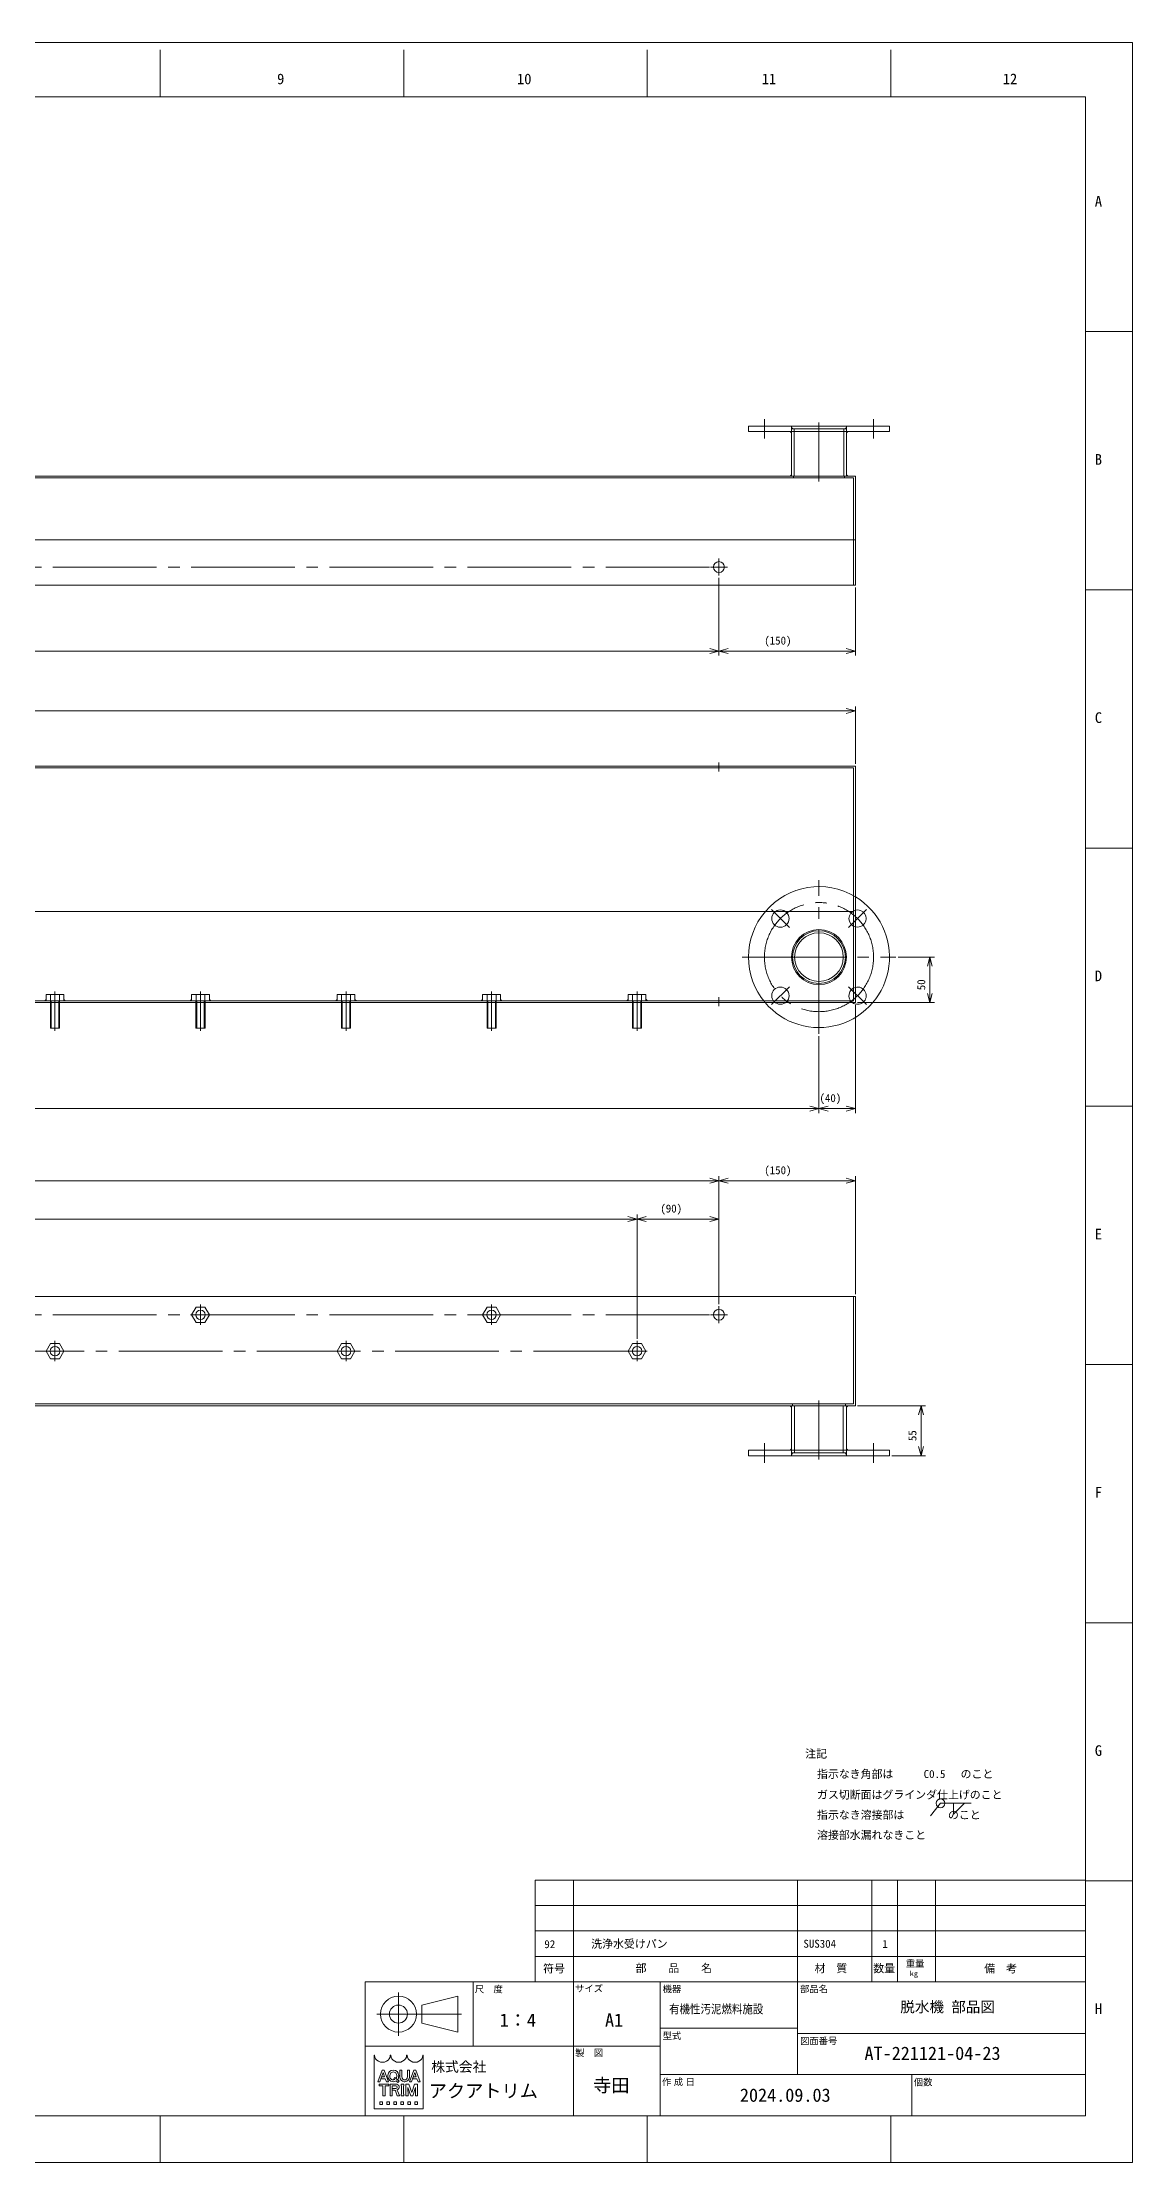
# Model space of a CAD drawing. Units: millimetres at full size. Extents: x -1656 to 1656, y -1589 to 1175.
# Drawn here: x 458 to 1656, y -1156 to 1175 of the extents above; entities that cross this region are included whole.
import ezdxf
from ezdxf.enums import TextEntityAlignment as Align

# ---------------------------------------------------------------- set-up
doc = ezdxf.new("R2010")
doc.units = ezdxf.units.MM
doc.header["$LTSCALE"] = 12.6647
doc.linetypes.add('CHAIN2', pattern=[12, 9, -1, 1, -1])
for name, color, linetype, lineweight in [('0-0_90_FRAME', 2, 'Continuous', 9), ('0-1_91_BLANK', 6, 'Continuous', 9), ('0-2_08_DIM', 3, 'Continuous', 9), ('0-3_0', 134, 'Continuous', 9), ('0-4_04_HIDDEN', 7, 'Continuous', 9), ('0-5_05_CENTER', 2, 'CHAIN2', 9)]:
    doc.layers.add(name, color=color, linetype=linetype, lineweight=lineweight)
doc.layers.add('0-6_10_DRAFT', color=1, linetype='Continuous')
doc.layers.add('0-7_07_TEXT', color=3, linetype='Continuous')
doc.styles.add('ＭＳ ゴシック', font='')
doc.styles.add('ＭＳ Ｐゴシック', font='')
doc.styles.get('ＭＳ ゴシック').set_extended_font_data('MS Gothic')
doc.styles.get('ＭＳ Ｐゴシック').set_extended_font_data('MS PGothic')

# ---------------------------------------------------------------- blocks, each defined once
blk = doc.blocks.new('A$C742A68D0_1')
at = {"layer": '0-3_0'}
for p, q in [((-9.81, 7), (9.81, 7)), ((-9.81, 0), (-9.81, 7)), ((-9.81, 0), (9.81, 0)), ((-5, -30), (-5, 0)), ((-4.91, 0), (-4.91, 7)), ((-4.19, -30), (-4.19, 0)), ((4.19, -30), (4.19, 0)), ((4.91, 0), (4.91, 7)), ((5, -30), (5, 0)), ((9.81, 0), (9.81, 7)), ((-5, -30), (5, -30))]:
    blk.add_line(p, q, dxfattribs=at)
at = {"layer": '0-3_0', "linetype": 'CHAIN2'}
blk.add_line((0, -33), (0, 10), dxfattribs=at)
at = {"layer": '0-6_10_DRAFT', "style": 'ＭＳ ゴシック', "width": 1.85}
blk.add_text('BT-M10x30L', height=0.22, dxfattribs=at).set_placement((6.81, 6.66), align=Align.BOTTOM_LEFT)
blk = doc.blocks.new('A$C28002627_1_1')
at = {"layer": '0-4_04_HIDDEN', "linetype": 'CHAIN2'}
for p, q in [((-11.18, 0), (11.18, 0)), ((0, -11.18), (0, 11.18))]:
    blk.add_line(p, q, dxfattribs=at)
at = {"layer": '0-4_04_HIDDEN'}
for p, q in [((-9.81, 0), (-4.91, 8.5)), ((-4.91, -8.5), (-9.81, 0)), ((-4.91, 8.5), (4.91, 8.5)), ((4.91, 8.5), (9.81, 0)), ((9.81, 0), (4.91, -8.5)), ((4.91, -8.5), (-4.91, -8.5))]:
    blk.add_line(p, q, dxfattribs=at)
at = {"layer": '0-6_10_DRAFT', "style": 'ＭＳ ゴシック', "width": 1.9}
blk.add_text('BT-M10', height=0.22, dxfattribs=at).set_placement((-0.7, -0.54), align=Align.BOTTOM_LEFT)
blk = doc.blocks.new('Weld-line')
at = {"layer": '0-2_08_DIM'}
blk.add_line((0, 0), (1, 0), dxfattribs=at)
blk = doc.blocks.new('Weld10-s5')
at = {"layer": '0-2_08_DIM'}
blk.add_circle((0, 0), 2, dxfattribs=at)
blk = doc.blocks.new('Weld10-a1')
at = {"layer": '0-2_08_DIM'}
blk.add_lwpolyline([(5, 0), (0, 5), (0, 0)], close=True, dxfattribs=at)
blk = doc.blocks.new('Jis_w20130906110600')
at = {"layer": '0-2_08_DIM'}
blk.add_line((-4.631, -5.765), (0, 0), dxfattribs=at)
blk.add_blockref('Weld10-s5', (0, 0), dxfattribs=at)
at = {"layer": '0-2_08_DIM', "xscale": 14, "yscale": 14}
blk.add_blockref('Weld-line', (0, 0), dxfattribs=at)
at = {"layer": '0-2_08_DIM', "xscale": -1, "rotation": 180}
blk.add_blockref('Weld10-a1', (6, 0), dxfattribs=at)
blk = doc.blocks.new('_Open30')
at = {"layer": '0-2_08_DIM'}
blk.add_line((0, 0), (-1, 0), dxfattribs=at)
blk.add_lwpolyline([(-1, 0.268), (0, 0), (-1, -0.268)], dxfattribs=at)

msp = doc.modelspace()

# ---------------------------------------------------------------- linework, layer by layer
at = {"layer": '0-0_90_FRAME'}
for p, q in [((587.24, 1115.59), (587.24, 1167.44)), ((854.97, 1115.59), (854.97, 1167.44)), ((1122.71, 1115.59), (1122.71, 1167.44)), ((1390.44, 1115.59), (1390.44, 1167.44)), ((1656.41, 857.45), (1604.56, 857.45)), ((1656.41, 573.46), (1604.56, 573.46)), ((1656.41, 289.47), (1604.56, 289.47)), ((1656.41, -278.51), (1604.56, -278.51)), ((1656.41, -562.5), (1604.56, -562.5)), ((999.67, -845.54), (999.67, -957.54)), ((999.67, -845.54), (1604.56, -845.54)), ((1041.67, -845.54), (1041.67, -957.54)), ((1288.03, -845.54), (1288.03, -957.54)), ((1369.81, -845.54), (1369.81, -957.54)), ((1397.81, -845.54), (1397.81, -957.54)), ((1439.81, -845.54), (1439.81, -957.54)), ((1656.41, -846.49), (1604.56, -846.49)), ((999.67, -873.54), (1604.56, -873.54)), ((999.67, -901.54), (1604.56, -901.54)), ((999.67, -929.54), (1604.56, -929.54)), ((826.44, -1067.35), (826.44, -1067.29)), ((826.44, -1067.35), (828.74, -1067.35)), ((828.1, -1069.92), (838.6, -1069.92)), ((828.1, -1069.92), (828.1, -1071.71)), ((828.1, -1071.71), (831.94, -1071.71)), ((828.74, -1067.35), (832.33, -1057.27)), ((829.99, -1063.98), (830.68, -1062.03)), ((829.99, -1063.98), (834.72, -1063.98)), ((830.68, -1062.03), (834.02, -1062.03)), ((831.27, -1054.55), (833.39, -1054.55)), ((832.2, -1082.72), (832.2, -1071.96)), ((834.02, -1062.03), (832.33, -1057.27)), ((838.22, -1067.29), (833.39, -1054.55)), ((834.5, -1082.72), (834.5, -1071.96)), ((834.76, -1071.71), (838.6, -1071.71)), ((837.67, -1060.18), (837.67, -1061.72)), ((838.22, -1067.35), (838.22, -1067.29)), ((838.6, -1069.92), (838.6, -1071.71)), ((839.81, -1060.33), (839.81, -1061.56)), ((840.06, -1069.92), (840.06, -1082.72)), ((840.06, -1069.92), (845.95, -1069.92)), ((842.37, -1071.71), (846.26, -1071.71)), ((844.06, -1063.96), (845.2, -1062.75)), ((844.06, -1063.96), (845.11, -1064.98)), ((845.2, -1062.75), (849.94, -1066.66)), ((846.56, -1063.82), (848.21, -1065.18)), ((846.68, -1066.5), (848.46, -1068.24)), ((847.32, -1060.33), (847.32, -1061.56)), ((848.46, -1068.24), (849.94, -1066.66)), ((849.46, -1060.18), (849.46, -1061.72)), ((850.64, -1062.18), (850.64, -1054.55)), ((852.95, -1054.55), (850.64, -1054.55)), ((852.29, -1069.92), (855.1, -1069.92)), ((852.29, -1069.92), (852.29, -1071.71)), ((852.54, -1080.67), (852.54, -1071.96)), ((852.95, -1061.72), (852.95, -1054.55)), ((854.85, -1080.67), (854.85, -1071.96)), ((855.1, -1069.92), (855.1, -1071.71)), ((856.4, -1067.35), (855.64, -1067.35)), ((857.41, -1069.92), (860.76, -1069.92)), ((863.82, -1079.22), (860.76, -1069.92)), ((861.27, -1067.35), (861.27, -1067.29)), ((861.27, -1067.35), (863.57, -1067.35)), ((861.4, -1062.18), (861.4, -1054.55)), ((863.57, -1067.35), (867.16, -1057.27)), ((863.82, -1079.22), (866.87, -1069.92)), ((864.82, -1063.98), (865.52, -1062.03)), ((864.82, -1063.98), (869.55, -1063.98)), ((865.52, -1062.03), (868.86, -1062.03)), ((866.1, -1054.55), (868.22, -1054.55)), ((870.22, -1069.92), (866.87, -1069.92)), ((868.86, -1062.03), (867.16, -1057.27)), ((873.05, -1067.29), (868.22, -1054.55)), ((873.05, -1067.35), (873.05, -1067.29)), ((828.74, -1089.43), (828.74, -1092.5)), ((832.2, -1082.72), (834.5, -1082.72)), ((836.42, -1089.43), (836.42, -1092.5)), ((842.44, -1076.65), (842.44, -1074.86)), ((842.44, -1074.86), (846.26, -1074.86)), ((842.44, -1076.65), (844.96, -1076.65)), ((844.11, -1089.43), (844.11, -1092.5)), ((845.91, -1077.3), (847.86, -1082.72)), ((847.86, -1082.72), (850.34, -1082.72)), ((848.14, -1077.22), (850.34, -1082.62)), ((850.34, -1082.62), (850.34, -1082.72)), ((851.79, -1089.43), (851.79, -1092.5)), ((852.29, -1082.72), (852.29, -1080.93)), ((859.48, -1089.43), (859.48, -1092.5)), ((862.66, -1082.72), (859.71, -1073.76)), ((862.66, -1082.72), (864.97, -1082.72)), ((864.97, -1082.72), (867.92, -1073.76)), ((870.24, -1089.43), (870.24, -1092.5)), ((587.24, -1156.24), (587.24, -1104.63)), ((854.97, -1156.24), (854.97, -1104.63)), ((1122.71, -1156.24), (1122.71, -1104.63)), ((1390.44, -1156.24), (1390.44, -1104.63))]:
    msp.add_line(p, q, dxfattribs=at)
at = {"layer": '0-0_90_FRAME', "color": 6}
msp.add_line((1656.41, 5.48), (1604.56, 5.48), dxfattribs=at)
at = {"layer": '0-0_90_FRAME', "color": 134}
for p, q in [((849.19, -1016.66), (849.19, -969.14)), ((931.36, -1028.26), (931.36, -957.54)), ((999.67, -957.54), (1604.56, -957.54)), ((1041.67, -1104.63), (1041.67, -957.54)), ((1136.99, -1104.63), (1136.99, -957.54)), ((1288.03, -957.54), (1288.03, -1059.37)), ((825.43, -992.9), (918.49, -992.9)), ((1136.99, -1008.46), (1288.03, -1008.46)), ((1288.03, -1014.11), (1604.56, -1014.11)), ((1136.99, -1028.26), (812.56, -1028.26)), ((1136.99, -1059.37), (1604.56, -1059.37)), ((1413.53, -1059.37), (1413.53, -1104.63))]:
    msp.add_line(p, q, dxfattribs=at)
at = {"layer": '0-0_90_FRAME', "color": 6}
msp.add_lwpolyline([(-1501.02, -1104.63), (1604.56, -1104.63), (1604.56, 1115.59), (-1501.02, 1115.59)], close=True, dxfattribs=at)
at = {"layer": '0-0_90_FRAME', "color": 134}
for points in [[(812.56, -1104.63), (1604.56, -1104.63), (1604.56, -957.54), (812.56, -957.54)], [(874.93, -983), (914.53, -973.1), (914.53, -1012.7), (874.93, -1002.8)]]:
    msp.add_lwpolyline(points, close=True, dxfattribs=at)
at = {"layer": '0-0_90_FRAME'}
for points in [[(876.38, -1037.94), (876.38, -1097.12), (822.59, -1097.12), (822.59, -1037.94)], [(826.44, -1067.35), (826.44, -1067.29), (831.27, -1054.55)], [(838.22, -1067.35), (835.92, -1067.35), (834.72, -1063.98)], [(840.06, -1082.72), (842.37, -1082.72), (842.37, -1071.71)], [(857.41, -1069.92), (857.41, -1082.72), (859.72, -1082.72), (859.71, -1073.76)], [(859.09, -1061.72), (859.09, -1054.55), (861.4, -1054.55)], [(861.27, -1067.35), (861.27, -1067.29), (866.1, -1054.55)], [(867.92, -1073.76), (867.92, -1082.72), (870.22, -1082.72), (870.22, -1069.92)], [(873.05, -1067.35), (870.75, -1067.35), (869.55, -1063.98)], [(828.74, -1089.43), (831.81, -1089.43), (831.81, -1092.5), (828.74, -1092.5)], [(836.42, -1089.43), (839.5, -1089.43), (839.5, -1092.5), (836.42, -1092.5)], [(844.11, -1089.43), (847.18, -1089.43), (847.18, -1092.5), (844.11, -1092.5)], [(851.79, -1089.43), (854.87, -1089.43), (854.87, -1092.5), (851.79, -1092.5)], [(852.29, -1082.72), (855.1, -1082.72), (855.1, -1080.93)], [(859.48, -1089.43), (862.55, -1089.43), (862.55, -1092.5), (859.48, -1092.5)], [(870.24, -1089.43), (867.16, -1089.43), (867.16, -1092.5), (870.24, -1092.5)]]:
    msp.add_lwpolyline(points, dxfattribs=at)
at = {"layer": '0-0_90_FRAME', "color": 134}
for radius in [19.8, 9.9]:
    msp.add_circle((849.19, -992.9), radius, dxfattribs=at)
at = {"layer": '0-0_90_FRAME'}
for centre, radius, start, end in [((822.59, -1038.2), 0.256, 0, 90), ((840.52, -1038.2), 0.256, 0, 180), ((840.52, -1038.2), 0.256, 0, 90), ((858.45, -1038.2), 0.256, 0, 180), ((876.38, -1038.2), 0.256, 90, 180), ((831.94, -1071.96), 0.256, 0, 90), ((834.76, -1071.96), 0.256, 90, 180), ((846.2, -1073.28), 1.58, 271.99706, 88.00294), ((856.06, -1061.95), 5.42, 182.45003, 265.55526), ((852.29, -1071.96), 0.256, 0, 90), ((857.52, -1061.78), 4.57, 179.25279, 218.96457), ((856.02, -1060.92), 4.26, 241.15773, 298.84227), ((855.1, -1071.96), 0.256, 90, 180), ((855.98, -1061.95), 5.42, 274.44474, 357.54997), ((854.52, -1061.78), 4.57, 321.03543, 0.74721), ((844.96, -1077.68), 1.02, 21.9283, 90), ((846.59, -1077.85), 1.68, 22.27295, 58.55311), ((852.29, -1080.67), 0.256, 270, 0), ((855.1, -1080.67), 0.256, 180, 270)]:
    msp.add_arc(centre, radius, start, end, dxfattribs=at)
for centre, major_axis, ratio, start_param, end_param in [((831.56, -1038.2), (-8.71, 0), 0.882353, 6.2831853, 9.424778), ((849.49, -1038.2), (-8.71, 0), 0.882353, 6.2831853, 9.424778), ((867.42, -1038.2), (-8.71, 0), 0.882353, 6.2831853, 9.424778), ((843.56, -1060.18), (-5.89, 0), 0.956522, 3.1415927, 6.2831853), ((843.56, -1061.72), (-5.89, 0), 0.956522, 6.2831853, 8.4104559), ((843.56, -1060.33), (3.76, 0), 0.994718, 6.2831853, 9.424778), ((843.56, -1061.57), (3.76, 0), 0.995036, 3.1415927, 5.1354926), ((845.95, -1073.28), (-4.13, 0), 0.81482, 1.9440695, 4.712389), ((843.56, -1061.57), (3.76, 0), 0.995036, 5.6366671, 6.2831853), ((843.56, -1061.72), (-5.89, 0), 0.956522, 2.4802046, 3.1415927)]:
    msp.add_ellipse(centre, major_axis=major_axis, ratio=ratio, start_param=start_param, end_param=end_param, dxfattribs=at)
at = {"layer": '0-1_91_BLANK'}
msp.add_lwpolyline([(-1656.41, -1156.24), (1656.41, -1156.24), (1656.41, 1175.44), (-1656.41, 1175.44)], close=True, dxfattribs=at)
at = {"layer": '0-2_08_DIM'}
for p, q in [((1201.59, 586.63), (1201.59, 501.05)), ((1201.59, 586.63), (1201.59, 501.05)), ((1351.59, 575.97), (1351.59, 501.05)), ((-888.41, 506.05), (1191.59, 506.05)), ((1341.59, 506.05), (1211.59, 506.05)), ((1351.59, 381.99), (1351.59, 445.16)), ((1341.59, 440.16), (-1038.41, 440.16)), ((1398.56, 169.49), (1438.54, 169.49)), ((1433.54, 159.49), (1433.54, 129.49)), ((1351.59, 116.99), (1351.59, -2.07)), ((1354.09, 119.49), (1438.54, 119.49)), ((1311.59, 82.52), (1311.59, -2.07)), ((1311.59, 82.52), (1311.59, -2.07)), ((-998.41, 2.93), (1301.59, 2.93)), ((1321.59, 2.93), (1341.59, 2.93)), ((-888.41, -76.42), (1191.59, -76.42)), ((1201.59, -212.02), (1201.59, -71.42)), ((1201.59, -212.02), (1201.59, -71.42)), ((1211.59, -76.42), (1341.59, -76.42)), ((1351.59, -201.36), (1351.59, -71.42)), ((1111.59, -250.18), (1111.59, -113.56)), ((1111.59, -250.18), (1111.59, -113.56)), ((1201.59, -212.02), (1201.59, -113.56)), ((-798.41, -118.56), (1101.59, -118.56)), ((1121.59, -118.56), (1191.59, -118.56)), ((1354.09, -323.86), (1428.84, -323.86)), ((1423.84, -368.86), (1423.84, -333.86)), ((1391.59, -378.86), (1428.84, -378.86))]:
    msp.add_line(p, q, dxfattribs=at)
at = {"layer": '0-3_0'}
for p, q in [((1281.34, 698.47), (1281.34, 747.47)), ((1341.84, 698.47), (1341.84, 747.47)), ((467.4, 91.49), (467.4, 119.49)), ((471.59, 114.02), (471.59, 127.06)), ((475.78, 91.49), (475.78, 119.49)), ((627.4, 91.49), (627.4, 119.49)), ((631.59, 114.02), (631.59, 127.06)), ((635.78, 91.49), (635.78, 119.49)), ((787.4, 91.49), (787.4, 119.49)), ((795.78, 91.49), (795.78, 119.49)), ((947.4, 91.49), (947.4, 119.49)), ((955.78, 91.49), (955.78, 119.49)), ((1107.4, 91.49), (1107.4, 119.49)), ((1115.78, 91.49), (1115.78, 119.49)), ((1281.34, -323.86), (1281.34, -372.86)), ((1341.84, -323.86), (1341.84, -372.86))]:
    msp.add_line(p, q, dxfattribs=at)
at = {"layer": '0-3_0', "color": 3}
for p, q in [((-1048.41, 628.47), (1351.59, 628.47)), ((-1046.41, 219.49), (1349.59, 219.49))]:
    msp.add_line(p, q, dxfattribs=at)
at = {"layer": '0-3_0'}
for points in [[(1389.09, 753.47), (1234.09, 753.47), (1234.09, 747.47), (1389.09, 747.47)], [(1351.59, 578.47), (-1048.41, 578.47), (-1048.41, 698.47), (1351.59, 698.47)], [(-1048.41, 119.49), (1351.59, 119.49), (1351.59, 379.49), (-1048.41, 379.49)], [(-1046.41, 121.49), (1349.59, 121.49), (1349.59, 377.49), (-1046.41, 377.49)], [(-1048.41, -203.86), (1351.59, -203.86), (1351.59, -323.86), (-1048.41, -323.86)], [(1389.09, -378.86), (1234.09, -378.86), (1234.09, -372.86), (1389.09, -372.86)]]:
    msp.add_lwpolyline(points, close=True, dxfattribs=at)
at = {"layer": '0-3_0', "color": 3}
for points in [[(1281.34, 747.47), (1281.34, 745.97), (1279.84, 747.47)], [(1281.34, 750.47), (1282.84, 750.47), (1281.34, 751.97)], [(1341.84, 750.47), (1340.34, 750.47), (1341.84, 751.97)], [(1341.84, 747.47), (1341.84, 745.97), (1343.34, 747.47)], [(1281.34, 698.47), (1281.34, 699.97), (1279.84, 698.47)], [(1341.84, 698.47), (1341.84, 699.97), (1343.34, 698.47)], [(461.78, 121.49), (461.78, 122.99), (460.28, 121.49)], [(481.41, 121.49), (481.41, 122.99), (482.91, 121.49)], [(621.78, 121.49), (621.78, 122.99), (620.28, 121.49)], [(641.41, 121.49), (641.41, 122.99), (642.91, 121.49)], [(781.78, 121.49), (781.78, 122.99), (780.28, 121.49)], [(801.41, 121.49), (801.41, 122.99), (802.91, 121.49)], [(941.78, 121.49), (941.78, 122.99), (940.28, 121.49)], [(961.41, 121.49), (961.41, 122.99), (962.91, 121.49)], [(1101.78, 121.49), (1101.78, 122.99), (1100.28, 121.49)], [(1121.41, 121.49), (1121.41, 122.99), (1122.91, 121.49)], [(1281.34, -323.86), (1281.34, -325.36), (1279.84, -323.86)], [(1341.84, -323.86), (1341.84, -325.36), (1343.34, -323.86)], [(1281.34, -372.86), (1281.34, -371.36), (1279.84, -372.86)], [(1341.84, -372.86), (1341.84, -371.36), (1343.34, -372.86)], [(1281.34, -375.86), (1282.84, -375.86), (1281.34, -377.36)], [(1341.84, -375.86), (1340.34, -375.86), (1341.84, -377.36)]]:
    msp.add_lwpolyline(points, close=True, dxfattribs=at)
at = {"layer": '0-3_0'}
for points in [[(466.59, 119.49), (466.59, 91.49), (476.59, 91.49), (476.59, 119.49)], [(626.59, 119.49), (626.59, 91.49), (636.59, 91.49), (636.59, 119.49)], [(786.59, 119.49), (786.59, 91.49), (796.59, 91.49), (796.59, 119.49)], [(946.59, 119.49), (946.59, 91.49), (956.59, 91.49), (956.59, 119.49)], [(1106.59, 119.49), (1106.59, 91.49), (1116.59, 91.49), (1116.59, 119.49)]]:
    msp.add_lwpolyline(points, dxfattribs=at)
for centre, radius in [((1201.59, 598.47), 6), ((1311.59, 169.49), 29), ((1311.59, 169.49), 26.75), ((631.59, -223.86), 5.25), ((951.59, -223.86), 5.25), ((1201.59, -223.86), 6), ((471.59, -263.86), 5.25), ((791.59, -263.86), 5.25), ((1111.59, -263.86), 5.25)]:
    msp.add_circle(centre, radius, dxfattribs=at)
for centre, radius, start, end in [((1311.59, 169.49), 77.5, 220.17777, 58.92705), ((1354.02, 211.91), 9.5, 255.20205, 104.79795), ((1354.02, 127.06), 9.5, 232.86548, 104.79795)]:
    msp.add_arc(centre, radius, start, end, dxfattribs=at)
at = {"layer": '0-4_04_HIDDEN'}
for p, q in [((1281.34, 747.47), (1281.34, 753.47)), ((1281.34, 750.47), (1341.84, 750.47)), ((1284.14, 698.47), (1284.14, 750.47)), ((1339.04, 698.47), (1339.04, 750.47)), ((1341.84, 747.47), (1341.84, 753.47)), ((1283.59, 696.47), (1283.59, 698.47)), ((1339.59, 696.47), (1339.59, 698.47)), ((1282.59, -321.86), (1282.59, -323.86)), ((1284.84, -323.86), (1284.84, -375.86)), ((1338.34, -323.86), (1338.34, -375.86)), ((1340.59, -321.86), (1340.59, -323.86)), ((1281.34, -372.86), (1281.34, -378.86)), ((1341.84, -372.86), (1341.84, -378.86)), ((1281.34, -375.86), (1341.84, -375.86))]:
    msp.add_line(p, q, dxfattribs=at)
for points in [[(-1046.41, 578.47), (-1046.41, 696.47), (1349.59, 696.47), (1349.59, 578.47)], [(1349.59, -203.86), (1349.59, -321.86), (-1046.41, -321.86), (-1046.41, -203.86)]]:
    msp.add_lwpolyline(points, dxfattribs=at)
for centre, radius in [((1269.17, 211.91), 9.5), ((1311.59, 169.49), 30.25), ((1269.17, 127.06), 9.5)]:
    msp.add_circle(centre, radius, dxfattribs=at)
for centre, radius, start, end in [((1311.59, 169.49), 77.5, 58.92705, 220.17777), ((1354.02, 211.91), 9.5, 104.79795, 255.20205), ((1354.02, 127.06), 9.5, 104.79795, 232.86548)]:
    msp.add_arc(centre, radius, start, end, dxfattribs=at)
at = {"layer": '0-5_05_CENTER'}
for p, q in [((1251.59, 739.73), (1251.59, 761.26)), ((1311.59, 692.7), (1311.59, 757.54)), ((1371.59, 739.73), (1371.59, 761.26)), ((1201.59, 607.81), (1201.59, 589.13)), ((-898.41, 598.47), (1201.59, 598.47)), ((1192.25, 598.47), (1210.93, 598.47)), ((1201.59, 383.44), (1201.59, 373.52)), ((1311.59, 85.02), (1311.59, 253.95)), ((1279.02, 202.06), (1259.31, 221.77)), ((1344.17, 202.06), (1363.87, 221.77)), ((1227.13, 169.49), (1396.06, 169.49)), ((471.59, 125.43), (471.59, 115.51)), ((631.59, 125.43), (631.59, 115.51)), ((791.59, 125.43), (791.59, 115.51)), ((951.59, 125.43), (951.59, 115.51)), ((1111.59, 125.43), (1111.59, 115.51)), ((1201.59, 125.43), (1201.59, 115.51)), ((1279.02, 136.91), (1259.31, 117.21)), ((1344.17, 136.91), (1363.87, 117.21)), ((-898.41, -223.86), (1201.59, -223.86)), ((622.25, -223.86), (640.93, -223.86)), ((631.59, -233.2), (631.59, -214.52)), ((942.25, -223.86), (960.93, -223.86)), ((951.59, -233.2), (951.59, -214.52)), ((1192.25, -223.86), (1210.93, -223.86)), ((1201.59, -233.2), (1201.59, -214.52)), ((471.59, -273.2), (471.59, -254.52)), ((791.59, -273.2), (791.59, -254.52)), ((1111.59, -273.2), (1111.59, -254.52)), ((1111.59, -263.86), (-808.41, -263.86)), ((462.25, -263.86), (480.93, -263.86)), ((782.25, -263.86), (800.93, -263.86)), ((1102.25, -263.86), (1120.93, -263.86)), ((1311.59, -318.09), (1311.59, -382.93)), ((1251.59, -365.12), (1251.59, -386.65)), ((1371.59, -365.12), (1371.59, -386.65))]:
    msp.add_line(p, q, dxfattribs=at)
msp.add_circle((1311.59, 169.49), 60, dxfattribs=at)

# ---------------------------------------------------------------- block references
at = {"layer": '0-2_08_DIM'}
for name, p, xscale, yscale in [('_Open30', (1201.59, 506.05), 10, 10), ('_Open30', (1351.59, 506.05), 10, 10), ('_Open30', (1351.59, 440.16), 10, 10), ('_Open30', (1311.59, 2.93), 10, 10), ('_Open30', (1351.59, 2.93), 10, 10), ('_Open30', (1201.59, -76.42), 10, 10), ('_Open30', (1351.59, -76.42), 10, 10), ('_Open30', (1111.59, -118.56), 10, 10), ('_Open30', (1201.59, -118.56), 10, 10), ('Jis_w20130906110600', (1445.28, -761.13), 2.4, 2.4)]:
    msp.add_blockref(name, p, dxfattribs=dict(at, xscale=xscale, yscale=yscale))
at = {"layer": '0-2_08_DIM', "xscale": 10, "yscale": 10}
for p, rotation in [((1201.59, 506.05), 180), ((1433.54, 169.49), 90), ((1433.54, 119.49), 270), ((1311.59, 2.93), 180), ((1201.59, -76.42), 180), ((1111.59, -118.56), 180), ((1423.84, -323.86), 90), ((1423.84, -378.86), 270)]:
    msp.add_blockref('_Open30', p, dxfattribs=dict(at, rotation=rotation))
at = {"layer": '0-3_0'}
for p in [(471.59, 121.49), (631.59, 121.49), (791.59, 121.49), (951.59, 121.49), (1111.59, 121.49)]:
    msp.add_blockref('A$C742A68D0_1', p, dxfattribs=at)
at = {"layer": '0-4_04_HIDDEN'}
for p in [(631.59, -223.86), (951.59, -223.86), (471.59, -263.86), (791.59, -263.86), (1111.59, -263.86)]:
    msp.add_blockref('A$C28002627_1_1', p, dxfattribs=at)

# ---------------------------------------------------------------- texts
at = {"layer": '0-0_90_FRAME', "color": 134}
for s, height, style, p in [('9', 11.73, 'ＭＳ ゴシック', (715.77, 1125.92)), ('10', 11.73, 'ＭＳ ゴシック', (979.51, 1125.92)), ('11', 11.73, 'ＭＳ ゴシック', (1248.57, 1125.92)), ('12', 11.73, 'ＭＳ ゴシック', (1513.64, 1125.92)), ('A', 11.73, 'ＭＳ ゴシック', (1614.87, 991.45)), ('B', 11.73, 'ＭＳ ゴシック', (1614.87, 707.46)), ('C', 11.73, 'ＭＳ ゴシック', (1614.87, 423.47)), ('D', 11.73, 'ＭＳ ゴシック', (1614.87, 139.48)), ('E', 11.73, 'ＭＳ ゴシック', (1614.87, -144.51)), ('F', 11.73, 'ＭＳ ゴシック', (1614.87, -428.5)), ('G', 11.73, 'ＭＳ ゴシック', (1614.87, -712.49)), ('尺\u3000度', 7.331, 'ＭＳ Ｐゴシック', (933.15, -971.4)), ('サイズ', 7.331, 'ＭＳ Ｐゴシック', (1043.47, -970.65)), ('機器', 7.331, 'ＭＳ Ｐゴシック', (1139.7, -971.23)), ('部品名', 7.331, 'ＭＳ Ｐゴシック', (1290.75, -971.23)), ('脱水機 部品図', 11.73, 'ＭＳ ゴシック', (1401.06, -994.38)), ('1：4', 14.66, 'ＭＳ ゴシック', (960.52, -1011.28)), ('A1', 14.66, 'ＭＳ ゴシック', (1076.33, -1011.28)), ('H', 11.73, 'ＭＳ ゴシック', (1614.87, -996.48)), ('型式', 7.331, 'ＭＳ Ｐゴシック', (1139.7, -1022.65)), ('図面番号', 7.331, 'ＭＳ Ｐゴシック', (1290.75, -1028.3)), ('製\u3000図', 7.331, 'ＭＳ Ｐゴシック', (1043.47, -1041.37)), ('AT-221121-04-23', 14.66, 'ＭＳ ゴシック', (1361.61, -1047.73)), ('寺田', 14.66, 'ＭＳ ゴシック', (1063.34, -1083.01)), ('作 成 日', 7.331, 'ＭＳ Ｐゴシック', (1139.01, -1073.44)), ('個数', 7.331, 'ＭＳ Ｐゴシック', (1415.9, -1073.72)), ('2024.09.03', 14.66, 'ＭＳ ゴシック', (1224.66, -1093.76))]:
    msp.add_text(s, height=height, dxfattribs=dict(at, style=style)).set_placement(p, align=Align.BOTTOM_LEFT)
at = {"layer": '0-0_90_FRAME', "color": 3, "style": 'ＭＳ ゴシック'}
for s, height, p in [('92', 8.798, (1009.64, -923.05)), ('洗浄水受けパン', 8.798, (1061.18, -922.74)), ('SUS304', 8.798, (1294.48, -922.58)), ('1', 8.8, (1381.27, -922.85)), ('重量', 7.331, (1406.96, -943.17)), ('符号', 8.798, (1008.22, -949.92)), ('部\u3000\u3000品\u3000\u3000名', 8.798, (1109.95, -949.48)), ('材\u3000質', 8.798, (1306.71, -949.62)), ('数量', 8.798, (1371.28, -949.71)), ('kg', 5.865, (1411.38, -952.95)), ('備  考', 8.798, (1493.33, -949.92))]:
    msp.add_text(s, height=height, dxfattribs=at).set_placement(p, align=Align.BOTTOM_LEFT)
at = {"layer": '0-0_90_FRAME', "color": 134, "style": 'ＭＳ ゴシック', "width": 0.9}
msp.add_text('有機性汚泥燃料施設', height=9.384, dxfattribs=at).set_placement((1146.75, -994.96), align=Align.BOTTOM_LEFT)
at = {"layer": '0-0_90_FRAME', "style": 'ＭＳ ゴシック'}
for s, height, p in [('株式会社', 11.09, (885.32, -1059.69)), ('アクアトリム', 14.66, (882.54, -1089.06))]:
    msp.add_text(s, height=height, dxfattribs=at).set_placement(p, align=Align.BOTTOM_LEFT)
at = {"layer": '0-2_08_DIM', "style": 'ＭＳ ゴシック'}
for s, p in [('(150)', (1251.45, 510.55)), ('(40)', (1312.16, 7.43)), ('(150)', (1251.45, -71.92)), ('(90)', (1137.16, -114.06))]:
    msp.add_text(s, height=8.798, dxfattribs=at).set_placement(p, align=Align.BOTTOM_LEFT)
for s, p in [('50', (1431.04, 133.06)), ('55', (1421.34, -362.79))]:
    msp.add_text(s, height=8.798, rotation=90, dxfattribs=at).set_placement(p, align=Align.BOTTOM_LEFT)
at = {"layer": '0-7_07_TEXT'}
for s, style, p in [('注記', 'ＭＳ Ｐゴシック', (1296.44, -713.64)), ('\u3000指示なき角部は', 'ＭＳ Ｐゴシック', (1297.4, -735.95)), ('\u3000ガス切断面はグラインダ仕上げのこと', 'ＭＳ Ｐゴシック', (1297.4, -758.75)), ('C0.5', 'ＭＳ ゴシック', (1426.7, -735.95)), ('のこと', 'ＭＳ Ｐゴシック', (1467.27, -735.95)), ('\u3000指示なき溶接部は\u3000\u3000\u3000\u3000のこと', 'ＭＳ Ｐゴシック', (1297.4, -780.92)), ('\u3000溶接部水漏れなきこと', 'ＭＳ Ｐゴシック', (1297.4, -803.03))]:
    msp.add_text(s, height=8.798, dxfattribs=dict(at, style=style)).set_placement(p, align=Align.BOTTOM_LEFT)

doc.saveas('drawing.dxf')
